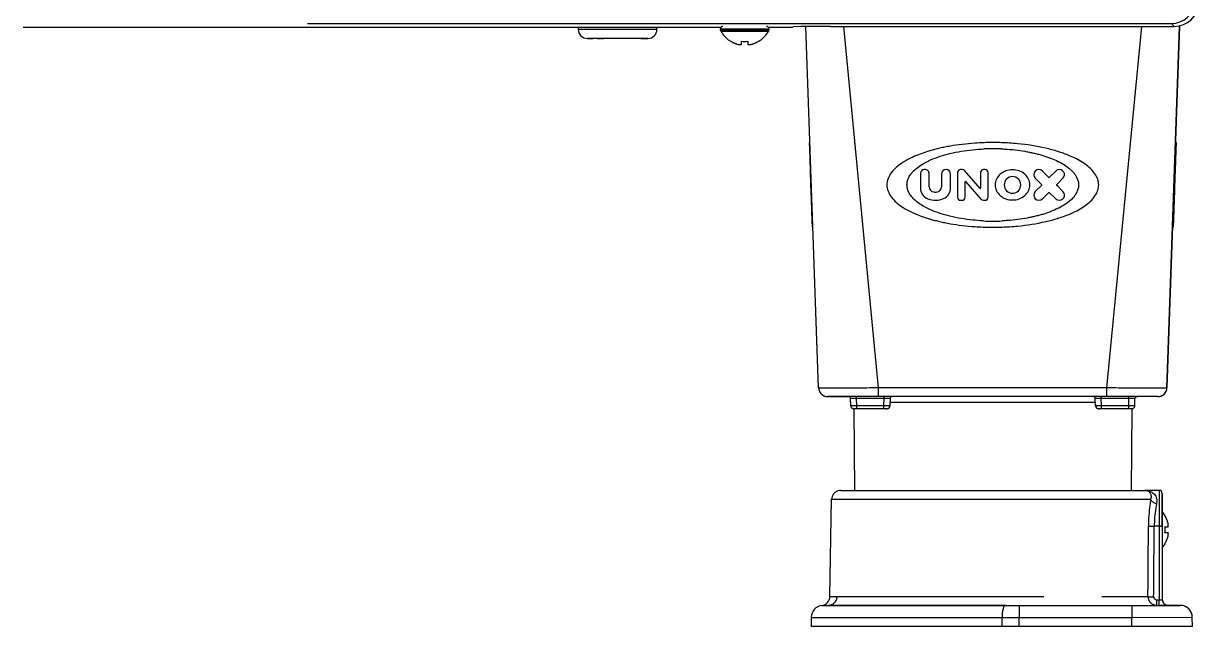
# Model space of a CAD drawing. Header units: millimetres. Extents: x -1584 to 3730, y -1918 to 2655.
# Drawn here: x 731.4 to 925.6, y -240.2 to -140.5 of the extents above; entities that cross this region are included whole.
import ezdxf

# ---------------------------------------------------------------- set-up
doc = ezdxf.new("R2010")
doc.units = ezdxf.units.MM
doc.header["$LTSCALE"] = 65.395
doc.layers.get('0').update_dxf_attribs({"linetype": 'CONTINUOUS'})
doc.layers.add('ASSI', color=7, linetype='CONTINUOUS')
doc.layers.add('GEOM', color=7, linetype='CONTINUOUS')

msp = doc.modelspace()

# ---------------------------------------------------------------- linework, layer by layer
at = {"linetype": 'Continuous'}
for p, q in [((823.06, -141.08), (823.06, -141.45)), ((823.06, -141.45), (823.06, -141.45)), ((824.06, -141.45), (823.06, -141.45)), ((829.56, -141.45), (824.06, -141.45)), ((835.06, -141.45), (829.56, -141.45)), ((836.06, -141.45), (835.06, -141.45)), ((836.06, -141.45), (836.06, -141.08)), ((836.06, -141.45), (836.06, -141.45)), ((824.56, -142.95), (825.45, -142.95)), ((825.45, -142.95), (824.56, -142.95)), ((825.65, -142.95), (825.45, -142.95)), ((825.74, -142.95), (825.65, -142.95)), ((826.22, -142.95), (825.74, -142.95)), ((826.66, -142.95), (826.22, -142.95)), ((826.76, -142.95), (826.66, -142.95)), ((827.21, -142.95), (826.76, -142.95)), ((827.28, -142.95), (827.21, -142.95)), ((827.87, -142.95), (827.28, -142.95)), ((828.45, -142.95), (827.87, -142.95)), ((828.99, -142.95), (828.45, -142.95)), ((829.1, -142.95), (828.99, -142.95)), ((829.56, -142.95), (829.1, -142.95)), ((829.59, -142.95), (829.56, -142.95)), ((829.68, -142.95), (829.59, -142.95)), ((830.38, -142.95), (829.68, -142.95)), ((831.1, -142.95), (830.38, -142.95)), ((831.31, -142.95), (831.1, -142.95)), ((831.49, -142.95), (831.31, -142.95)), ((832.35, -142.95), (831.49, -142.95)), ((832.36, -142.95), (832.35, -142.95)), ((834.56, -142.95), (832.36, -142.95)), ((833.4, -142.95), (834.56, -142.95)), ((848.26, -143.43), (848.26, -143.39)), ((850.06, -143.95), (850.06, -143.39)), ((851.06, -143.39), (851.06, -143.95)), ((852.86, -143.39), (852.86, -143.43)), ((920, -221.85), (920.04, -221.85)), ((920, -223.65), (920.55, -223.65)), ((920.55, -224.65), (920, -224.65)), ((920.04, -226.45), (920, -226.45))]:
    msp.add_line(p, q, dxfattribs=at)
for centre, radius, start, end in [((824.56, -141.45), 1.5, 180, 270), ((834.56, -141.45), 1.5, 270, 360), ((879.81, -138.97), 2, 263.8237, 264.7438), ((879.81, -138.98), 1.98, 264.7442, 265.3991), ((879.81, -138.99), 1.97, 265.3984, 266.7833), ((879.81, -139), 1.96, 266.7841, 267.6235), ((879.81, -139.01), 1.96, 267.6234, 268.8455), ((879.81, -139.01), 1.95, 268.8459, 269.8005), ((879.81, -139.01), 1.95, 269.8006, 270.9258), ((879.81, -139.01), 1.95, 270.9261, 271.9964), ((879.81, -139), 1.96, 271.9964, 273.0228), ((879.81, -138.99), 1.97, 273.0233, 274.286), ((879.81, -138.98), 1.98, 274.2856, 275.1372), ((879.81, -138.97), 2, 275.1376, 276.1757), ((881.31, -138.97), 2, 263.8377, 264.8624), ((881.31, -138.98), 1.98, 264.8627, 265.7144), ((881.31, -138.99), 1.97, 265.714, 266.9766), ((881.31, -139), 1.96, 266.9771, 268.0037), ((881.31, -139.01), 1.95, 268.0037, 269.0738), ((881.31, -139.01), 1.95, 269.0741, 270.1995), ((881.31, -139.01), 1.95, 270.1995, 271.1541), ((881.31, -139.01), 1.95, 271.1545, 272.3767), ((881.31, -139), 1.96, 272.3765, 273.2159), ((881.31, -138.99), 1.97, 273.2167, 274.6016), ((881.31, -138.98), 1.98, 274.6009, 275.2558), ((881.31, -138.97), 2, 275.2561, 276.1819), ((850.76, -139.33), 4.8, 210.3012, 223.1766), ((850.76, -139.33), 4.8, 223.1766, 227.1654), ((850.76, -139.33), 4.8, 227.1654, 238.3799), ((850.76, -139.33), 4.8, 238.3799, 238.6273), ((850.75, -139.34), 4.75, 238.4659, 241.0313), ((850.74, -139.35), 4.75, 241.0316, 241.9926), ((850.74, -139.35), 4.75, 241.9926, 243.3187), ((850.74, -139.35), 4.74, 243.3188, 244.4598), ((850.74, -139.36), 4.74, 244.4598, 245.4278), ((850.74, -139.36), 4.73, 245.4278, 246.6825), ((850.56, -139.63), 3.8, 262.4351, 277.5649), ((850.38, -139.36), 4.73, 293.3175, 294.5722), ((850.38, -139.36), 4.74, 294.5722, 295.5402), ((850.38, -139.35), 4.74, 295.5402, 296.6812), ((850.38, -139.35), 4.75, 296.6813, 298.0074), ((850.37, -139.35), 4.75, 298.0074, 298.9684), ((850.37, -139.34), 4.75, 298.9687, 301.5341), ((850.36, -139.33), 4.8, 301.3727, 301.6201), ((850.36, -139.33), 4.8, 301.6201, 312.8346), ((850.36, -139.33), 4.8, 312.8346, 316.8234), ((850.36, -139.33), 4.8, 316.8234, 329.6988), ((850.73, -139.36), 4.73, 246.6826, 247.4526), ((850.73, -139.37), 4.72, 247.4524, 248.9975), ((850.73, -139.38), 4.72, 248.9977, 249.4819), ((850.73, -139.39), 4.7, 249.4813, 251.5344), ((850.72, -139.41), 4.68, 251.535, 252.6227), ((850.71, -139.42), 4.67, 252.6228, 253.6051), ((850.71, -139.45), 4.64, 253.6036, 255.6824), ((849.81, -141.96), 2.01, 262.7259, 264.7415), ((849.81, -141.98), 1.98, 264.7442, 265.3991), ((849.81, -141.99), 1.97, 265.3984, 266.7833), ((849.81, -142), 1.96, 266.7841, 267.6235), ((849.81, -142.01), 1.96, 267.6234, 268.8455), ((849.81, -142.01), 1.95, 268.8459, 269.8005), ((849.81, -142.01), 1.95, 269.8006, 270.9258), ((849.81, -142.01), 1.95, 270.9261, 271.9964), ((849.81, -142), 1.96, 271.9964, 273.0228), ((849.81, -141.99), 1.97, 273.0233, 274.286), ((849.81, -141.98), 1.98, 274.2856, 275.1372), ((849.8, -141.96), 2.01, 275.1401, 277.2744), ((851.31, -141.96), 2.01, 262.7256, 264.8598), ((851.31, -141.98), 1.98, 264.8627, 265.7144), ((851.31, -141.99), 1.97, 265.714, 266.9766), ((851.31, -142), 1.96, 266.9771, 268.0037), ((851.31, -142.01), 1.95, 268.0037, 269.0738), ((851.31, -142.01), 1.95, 269.0741, 270.1995), ((851.31, -142.01), 1.95, 270.1995, 271.1541), ((851.31, -142.01), 1.95, 271.1545, 272.3767), ((851.31, -142), 1.96, 272.3765, 273.2159), ((851.31, -141.99), 1.97, 273.2167, 274.6016), ((851.31, -141.98), 1.98, 274.6009, 275.2558), ((851.3, -141.96), 2.01, 275.2585, 277.2741), ((850.41, -139.45), 4.64, 284.3176, 286.3964), ((850.4, -139.42), 4.67, 286.3949, 287.3772), ((850.4, -139.41), 4.68, 287.3773, 288.465), ((850.39, -139.39), 4.7, 288.4656, 290.5187), ((850.39, -139.38), 4.72, 290.5181, 291.0023), ((850.39, -139.37), 4.72, 291.0025, 292.5476), ((850.38, -139.36), 4.73, 292.5474, 293.3174), ((915.94, -224.35), 4.8, 31.6201, 40.5754), ((915.95, -224.34), 4.75, 28.9687, 31.5341), ((915.94, -224.35), 4.8, 31.3727, 31.6201), ((915.96, -224.33), 4.75, 28.0074, 28.9684), ((915.96, -224.33), 4.75, 26.6813, 28.0074), ((915.96, -224.33), 4.74, 25.5402, 26.6812), ((915.96, -224.33), 4.74, 24.5722, 25.5402), ((915.97, -224.33), 4.73, 23.3175, 24.5722), ((915.97, -224.33), 4.73, 22.5474, 23.3174), ((915.98, -224.32), 4.72, 21.0025, 22.5476), ((915.99, -224.32), 4.72, 20.5181, 21.0023), ((916, -224.32), 4.7, 18.4656, 20.5187), ((916.02, -224.31), 4.68, 17.3773, 18.465), ((916.03, -224.31), 4.67, 16.3949, 17.3772), ((916.06, -224.3), 4.64, 14.3176, 16.3964), ((918.56, -223.4), 2.01, 5.2585, 7.2741), ((918.59, -223.4), 1.98, 4.6009, 5.2558), ((918.6, -223.4), 1.97, 3.2167, 4.6016), ((918.61, -223.4), 1.96, 2.3765, 3.2159), ((916.24, -224.15), 3.8, 352.4351, 7.5649), ((916.06, -224), 4.64, 343.6036, 345.6824), ((918.57, -223.4), 2.01, 352.7256, 354.8598), ((918.57, -224.9), 2.01, 5.1401, 7.2744), ((918.56, -224.9), 2.01, 352.7259, 354.7415), ((918.59, -223.4), 1.98, 354.8627, 355.7144), ((918.59, -224.9), 1.98, 4.2856, 5.1372), ((918.6, -224.9), 1.97, 355.3984, 356.7833), ((918.59, -224.9), 1.98, 354.7442, 355.3991), ((918.62, -223.4), 1.95, 1.1545, 2.3767), ((918.62, -223.4), 1.95, 0.1995, 1.1541), ((918.62, -223.4), 1.95, 359.0741, 0.1995), ((918.62, -223.4), 1.95, 358.0037, 359.0738), ((918.61, -223.4), 1.96, 356.9771, 358.0037), ((918.6, -223.4), 1.97, 355.714, 356.9766), ((918.6, -224.9), 1.97, 3.0233, 4.286), ((918.61, -224.9), 1.96, 1.9964, 3.0228), ((918.62, -224.9), 1.95, 0.9261, 1.9964), ((918.62, -224.9), 1.95, 359.8006, 0.9258), ((918.62, -224.9), 1.95, 358.8459, 359.8005), ((918.62, -224.9), 1.96, 357.6234, 358.8455), ((918.61, -224.9), 1.96, 356.7841, 357.6235), ((915.94, -223.95), 4.8, 319.4246, 328.3799), ((915.95, -223.96), 4.75, 328.4659, 331.0313), ((915.94, -223.95), 4.8, 328.3799, 328.6273), ((915.96, -223.97), 4.75, 331.0316, 331.9926), ((915.96, -223.97), 4.75, 331.9926, 333.3187), ((915.96, -223.97), 4.74, 333.3188, 334.4598), ((915.96, -223.97), 4.74, 334.4598, 335.4278), ((915.97, -223.97), 4.73, 335.4278, 336.6825), ((915.97, -223.97), 4.73, 336.6826, 337.4526), ((915.98, -223.98), 4.72, 337.4524, 338.9975), ((915.99, -223.98), 4.72, 338.9977, 339.4819), ((916, -223.98), 4.7, 339.4813, 341.5344), ((916.02, -223.99), 4.68, 341.535, 342.6227), ((916.03, -223.99), 4.67, 342.6228, 343.6051)]:
    msp.add_arc(centre, radius, start, end, dxfattribs=at)
at = {"layer": 'ASSI', "linetype": 'Continuous'}
for p, q in [((846.56, -141.35), (846.56, -141.55)), ((846.56, -141.55), (846.56, -141.35)), ((846.56, -141.35), (854.56, -141.35)), ((846.56, -141.55), (854.56, -141.55)), ((854.56, -141.35), (854.56, -141.55)), ((854.56, -141.55), (854.56, -141.35)), ((846.61, -141.75), (854.5, -141.75)), ((914.54, -204.15), (914.42, -217.65))]:
    msp.add_line(p, q, dxfattribs=at)
for centre, radius, start, end in [((846.96, -141.35), 0.4, 90, 180), ((846.96, -141.55), 0.4, 180, 193.4759), ((846.96, -141.55), 0.4, 180, 193.4584), ((846.96, -141.55), 0.4, 193.4759, 196.8253), ((846.96, -141.55), 0.4, 193.4584, 196.8427), ((846.96, -141.55), 0.4, 196.8253, 210.3012), ((846.96, -141.55), 0.4, 196.8427, 210.3012), ((854.16, -141.35), 0.4, 0, 90), ((854.16, -141.55), 0.4, 329.6988, 343.1747), ((854.16, -141.55), 0.4, 329.6988, 343.1573), ((854.16, -141.55), 0.4, 343.1747, 346.5241), ((854.16, -141.55), 0.4, 343.1573, 346.5416), ((854.16, -141.55), 0.4, 346.5241, 360), ((854.16, -141.55), 0.4, 346.5416, 360), ((850.76, -139.33), 4.8, 210.3012, 223.1927), ((850.76, -139.33), 4.8, 223.1927, 227.1511), ((850.76, -139.33), 4.8, 227.1511, 238.4029), ((850.76, -139.33), 4.8, 238.4029, 238.6273), ((850.36, -139.33), 4.8, 301.3727, 301.5971), ((850.36, -139.33), 4.8, 301.5971, 312.8489), ((850.36, -139.33), 4.8, 312.8489, 316.8073), ((850.36, -139.33), 4.8, 316.8073, 329.6988), ((915.94, -224.35), 4.8, 31.5971, 40.7914), ((915.94, -224.35), 4.8, 31.3727, 31.5971), ((915.94, -223.95), 4.8, 319.2086, 328.4029), ((915.94, -223.95), 4.8, 328.4029, 328.6273)]:
    msp.add_arc(centre, radius, start, end, dxfattribs=at)
at = {"layer": 'GEOM', "linetype": 'Continuous'}
for p, q in [((731.34, -141.08), (778.33, -141.08)), ((778.33, -140.47), (921.08, -140.47)), ((778.33, -141.08), (846.56, -141.08)), ((846.56, -141.08), (846.67, -141.08)), ((859.83, -140.99), (858.64, -141.04)), ((862.78, -200.7), (860.69, -140.97)), ((864.75, -140.95), (921.08, -140.95)), ((872.7, -200.7), (866.93, -140.95)), ((910.41, -200.7), (916.18, -140.95)), ((920.34, -200.7), (922.42, -140.98)), ((922.42, -140.98), (920.34, -200.7)), ((921.08, -140.47), (921.56, -140.95)), ((921.08, -140.95), (921.56, -140.95)), ((922.42, -140.98), (922.43, -140.78)), ((922.43, -140.78), (922.42, -140.98)), ((826.22, -142.95), (826.66, -142.95)), ((826.76, -142.95), (826.66, -142.95)), ((826.76, -142.95), (827.21, -142.95)), ((832.36, -142.95), (832.35, -142.95)), ((833.4, -142.95), (832.36, -142.95)), ((861.3, -161.25), (861.26, -160.15)), ((861.36, -160.15), (861.26, -160.15)), ((921.86, -160.15), (921.76, -160.15)), ((921.86, -160.15), (921.81, -161.49)), ((861.42, -164.69), (861.3, -161.25)), ((921.81, -161.49), (921.7, -164.72)), ((861.43, -164.86), (861.42, -164.69)), ((861.43, -165.05), (861.43, -164.86)), ((861.43, -164.86), (861.43, -164.86)), ((886.52, -164.61), (886.23, -164.61)), ((889.45, -167.72), (886.91, -164.79)), ((890.07, -164.61), (890.04, -164.61)), ((890.29, -164.61), (890.07, -164.61)), ((900.83, -165.92), (899.77, -164.86)), ((901.96, -164.86), (900.89, -165.92)), ((921.7, -164.72), (921.68, -165.09)), ((861.46, -165.78), (861.43, -165.05)), ((861.46, -165.82), (861.46, -165.78)), ((861.47, -166.06), (861.46, -165.82)), ((861.47, -166.25), (861.47, -166.06)), ((861.51, -167.12), (861.47, -166.25)), ((879.59, -165.35), (879.59, -167.66)), ((881.07, -167.48), (881.07, -165.35)), ((883.1, -165.35), (883.1, -167.48)), ((884.58, -167.66), (884.58, -165.35)), ((885.72, -165.12), (885.72, -169.18)), ((886.99, -169.18), (886.99, -166.61)), ((887.06, -166.58), (889.61, -169.51)), ((889.53, -165.12), (889.53, -167.69)), ((890.8, -169.18), (890.8, -165.12)), ((898.57, -166.06), (899.64, -167.12)), ((902.09, -167.12), (902.3, -166.91)), ((902.3, -166.91), (903.15, -166.06)), ((921.63, -166.7), (921.61, -167.15)), ((921.67, -165.46), (921.63, -166.7)), ((921.68, -165.12), (921.67, -165.46)), ((921.68, -165.09), (921.68, -165.12)), ((921.68, -165.12), (921.68, -165.12)), ((861.51, -167.15), (861.51, -167.12)), ((861.51, -167.18), (861.51, -167.15)), ((861.61, -167.15), (861.51, -167.15)), ((861.54, -168.06), (861.51, -167.18)), ((861.54, -168.25), (861.54, -168.06)), ((861.55, -168.49), (861.54, -168.25)), ((861.55, -168.52), (861.55, -168.49)), ((861.58, -169.26), (861.55, -168.52)), ((899.64, -167.18), (898.57, -168.24)), ((899.77, -169.44), (900.83, -168.38)), ((900.89, -168.38), (901.96, -169.44)), ((902.29, -167.38), (902.09, -167.18)), ((903.15, -168.24), (902.29, -167.38)), ((921.51, -167.15), (921.61, -167.15)), ((921.57, -168.45), (921.54, -169.18)), ((921.58, -168.04), (921.57, -168.32)), ((921.57, -168.32), (921.57, -168.45)), ((921.59, -167.69), (921.58, -168.04)), ((921.6, -167.6), (921.59, -167.66)), ((921.59, -167.66), (921.59, -167.69)), ((921.61, -167.15), (921.6, -167.6)), ((861.59, -169.44), (861.58, -169.26)), ((861.59, -169.62), (861.59, -169.44)), ((861.59, -169.44), (861.59, -169.44)), ((861.59, -169.65), (861.59, -169.62)), ((861.71, -173.09), (861.59, -169.65)), ((861.59, -169.65), (861.59, -169.65)), ((886.23, -169.69), (886.48, -169.69)), ((890, -169.69), (890.02, -169.69)), ((890.02, -169.69), (890.29, -169.69)), ((921.53, -169.58), (921.41, -172.8)), ((921.54, -169.22), (921.53, -169.41)), ((921.53, -169.41), (921.53, -169.41)), ((921.53, -169.41), (921.53, -169.58)), ((921.54, -169.18), (921.54, -169.18)), ((921.54, -169.18), (921.54, -169.22)), ((921.41, -172.8), (921.37, -174.15)), ((861.75, -174.15), (861.71, -173.09)), ((861.75, -174.15), (861.85, -174.15)), ((921.27, -174.15), (921.37, -174.15)), ((872.7, -202.15), (872.7, -200.7)), ((910.41, -200.7), (872.7, -200.7)), ((910.41, -202.15), (910.41, -200.7)), ((864.28, -202.15), (867.57, -202.15)), ((867.57, -202.15), (864.28, -202.15)), ((867.81, -202.15), (867.57, -202.15)), ((869.06, -202.15), (867.81, -202.15)), ((868.09, -203.66), (868.06, -202.4)), ((868.09, -203.66), (868.06, -202.4)), ((869.82, -202.15), (869.06, -202.15)), ((869.06, -202.4), (869.06, -202.15)), ((869.08, -203.66), (869.06, -202.4)), ((869.06, -202.4), (873.63, -202.4)), ((873.58, -203.66), (869.08, -203.66)), ((869.08, -204.15), (869.08, -203.66)), ((869.95, -202.15), (869.82, -202.15)), ((872.7, -202.15), (869.95, -202.15)), ((910.41, -202.15), (872.7, -202.15)), ((873.58, -203.66), (873.63, -202.4)), ((873.58, -204.15), (873.58, -203.66)), ((873.63, -202.4), (873.63, -202.15)), ((874.58, -203.67), (874.63, -202.39)), ((889.73, -203.14), (874.6, -203.14)), ((874.63, -202.39), (874.63, -202.39)), ((893.38, -203.14), (889.73, -203.14)), ((908.51, -203.14), (893.38, -203.14)), ((908.54, -203.67), (908.48, -202.39)), ((908.48, -202.39), (908.48, -202.39)), ((908.54, -203.67), (908.54, -203.67)), ((909.48, -202.4), (909.48, -202.15)), ((909.54, -203.66), (909.48, -202.4)), ((909.48, -202.4), (914.05, -202.4)), ((914.03, -203.66), (909.54, -203.66)), ((909.54, -204.15), (909.54, -203.66)), ((913.17, -202.15), (910.41, -202.15)), ((913.3, -202.15), (913.17, -202.15)), ((914.05, -202.15), (913.3, -202.15)), ((914.03, -203.66), (914.05, -202.4)), ((914.03, -204.15), (914.03, -203.66)), ((915.3, -202.15), (914.05, -202.15)), ((914.05, -202.4), (914.05, -202.15)), ((915.03, -203.66), (915.05, -202.4)), ((915.03, -203.66), (915.05, -202.4)), ((915.55, -202.15), (915.3, -202.15)), ((918.84, -202.15), (915.55, -202.15)), ((868.58, -204.15), (868.69, -217.65)), ((869.08, -204.15), (868.58, -204.15)), ((868.58, -204.15), (868.69, -217.65)), ((873.58, -204.15), (869.08, -204.15)), ((873.58, -204.15), (869.08, -204.15)), ((874.08, -204.15), (873.58, -204.15)), ((873.93, -204.15), (874.08, -204.15)), ((909.54, -204.15), (909.04, -204.15)), ((909.04, -204.15), (909.18, -204.15)), ((914.03, -204.15), (909.54, -204.15)), ((914.03, -204.15), (909.54, -204.15)), ((914.53, -204.15), (914.03, -204.15)), ((914.54, -204.15), (914.42, -217.65)), ((864.65, -235.2), (864.93, -219.12)), ((864.93, -219.12), (877.15, -219.12)), ((866.43, -217.65), (867.23, -217.65)), ((867.23, -217.65), (867.47, -217.65)), ((867.47, -217.65), (867.54, -217.65)), ((867.54, -217.65), (891.56, -217.65)), ((877.15, -219.12), (877.18, -219.12)), ((877.18, -219.12), (883.33, -219.12)), ((883.33, -219.12), (883.36, -219.12)), ((883.36, -219.12), (899.76, -219.12)), ((891.56, -217.65), (915.58, -217.65)), ((899.76, -219.12), (899.78, -219.12)), ((899.78, -219.12), (905.94, -219.12)), ((905.94, -219.12), (905.96, -219.12)), ((905.96, -219.12), (917.65, -219.12)), ((915.58, -217.65), (915.64, -217.65)), ((915.64, -217.65), (915.89, -217.65)), ((915.89, -217.65), (916.69, -217.65)), ((919.06, -217.65), (916.69, -217.65)), ((919.06, -217.65), (919.06, -223.58)), ((919.56, -218.15), (919.56, -218.28)), ((919.56, -218.18), (919.56, -218.15)), ((919.56, -218.28), (919.56, -218.18)), ((919.56, -218.28), (919.56, -219.32)), ((919.56, -219.32), (919.56, -218.28)), ((919.56, -219.32), (919.56, -219.4)), ((919.56, -219.43), (919.56, -219.32)), ((919.56, -219.4), (919.56, -219.43)), ((919.56, -219.43), (919.56, -223.63)), ((919.56, -223.63), (919.56, -219.43)), ((919.06, -223.58), (918.24, -223.58)), ((919.06, -223.58), (919.06, -235.74)), ((919.56, -223.63), (919.56, -235.65)), ((919.56, -223.63), (919.56, -235.65)), ((864.4, -236.65), (893.65, -236.65)), ((893.65, -236.65), (864.4, -236.65)), ((865.83, -235.18), (873.56, -235.18)), ((873.56, -235.18), (873.62, -235.18)), ((873.62, -235.18), (877.77, -235.18)), ((877.77, -235.18), (891.41, -235.18)), ((891.41, -235.18), (891.56, -235.18)), ((891.56, -235.18), (900.01, -235.18)), ((893.65, -236.65), (895.9, -236.65)), ((895.9, -236.65), (914.53, -236.65)), ((895.9, -236.65), (895.9, -238.65)), ((909.56, -235.18), (917.2, -235.18)), ((914.53, -236.65), (922.53, -236.65)), ((914.53, -236.65), (914.53, -238.65)), ((918.66, -236.65), (918.66, -235.74)), ((918.66, -235.74), (919.06, -235.74)), ((919.06, -236.65), (919.06, -235.74)), ((919.06, -236.65), (920.56, -236.65)), ((920.56, -236.65), (919.06, -236.65)), ((920.66, -236.65), (920.56, -236.65)), ((922.53, -236.65), (920.66, -236.65)), ((861.56, -238.65), (861.56, -240.15)), ((861.56, -238.65), (893.09, -238.65)), ((893.09, -240.15), (893.09, -238.65)), ((893.09, -238.65), (895.9, -238.65)), ((895.9, -238.65), (914.53, -238.65)), ((895.9, -240.15), (895.9, -238.65)), ((914.53, -238.65), (924.53, -238.62)), ((914.56, -240.15), (914.53, -238.65)), ((924.56, -240.15), (924.53, -238.62)), ((893.09, -240.15), (861.56, -240.15)), ((895.9, -240.15), (893.09, -240.15)), ((914.56, -240.15), (895.9, -240.15)), ((924.56, -240.15), (914.56, -240.15))]:
    msp.add_line(p, q, dxfattribs=at)
for points in [[(891.96, -167.15), (891.96, -167.15), (891.96, -167.15), (891.96, -167.15)], [(874.63, -202.39), (874.64, -202.33), (874.69, -202.24), (874.78, -202.17), (874.88, -202.15)], [(908.23, -202.15), (908.34, -202.17), (908.42, -202.24), (908.47, -202.33), (908.48, -202.39)]]:
    msp.add_lwpolyline(points, dxfattribs=at)
for centre, radius, start, end in [((921.06, -136.46), 4.01, 270.2504, 352.0367), ((891.56, -203.93), 43.78, 88.1051, 91.9045), ((891.56, -194.75), 33.58, 87.5041, 92.4884), ((880.33, -165.35), 0.74, 49.8262, 180.0001), ((880.33, -165.35), 0.74, 0, 49.8262), ((883.84, -165.35), 0.74, 0, 180), ((886.23, -165.12), 0.508, 90, 180), ((886.52, -165.12), 0.508, 41, 90), ((890.04, -165.12), 0.508, 90, 180), ((890.29, -165.12), 0.508, 0, 90), ((899.17, -165.46), 0.846, 45, 225), ((902.56, -165.46), 0.846, 106.5563, 135.0003), ((902.56, -165.46), 0.846, 315, 106.5563), ((887.03, -166.61), 0.0423, 41, 180), ((894.82, -167.15), 1.37, 0, 180), ((900.86, -165.89), 0.0423, 225, 315), ((881.49, -167.66), 1.9, 180, 246.4218), ((881.91, -167.48), 0.846, 180, 262.3377), ((882.08, -166.22), 2.11, 262.3377, 277.6624), ((882.25, -167.48), 0.846, 277.6627, 360), ((882.68, -167.66), 1.9, 293.5782, 360), ((889.49, -167.69), 0.0423, 220.9989, 360), ((894.82, -167.15), 1.37, 180, 360), ((899.17, -168.84), 0.846, 135, 315), ((899.61, -167.15), 0.0423, 315, 44.9987), ((900.86, -168.41), 0.0423, 45, 135), ((902.12, -167.15), 0.0423, 135, 224.9987), ((902.56, -168.84), 0.846, 250.3584, 45), ((882.08, -166.3), 3.38, 246.4218, 248.4023), ((882.08, -166.3), 3.38, 248.4023, 293.5782), ((886.23, -169.18), 0.508, 180.0003, 270), ((886.48, -169.18), 0.508, 270, 360), ((890, -169.18), 0.508, 221, 270), ((890.29, -169.18), 0.508, 270, 0.0001), ((902.56, -168.84), 0.846, 225.0006, 250.3584), ((891.56, -139.57), 33.57, 267.3327, 272.6739), ((891.56, -130.39), 43.76, 267.9356, 272.0555), ((864.28, -200.65), 1.5, 182, 270), ((864.28, -200.65), 1.5, 182, 199.5998), ((864.28, -200.65), 1.5, 199.5998, 206.1425), ((864.28, -200.65), 1.5, 206.1425, 217.1997), ((864.28, -200.65), 1.5, 217.1997, 225.5929), ((864.28, -200.65), 1.5, 225.5929, 234.7996), ((864.28, -200.65), 1.5, 234.7996, 245.0651), ((918.84, -200.65), 1.5, 270.0006, 358), ((918.84, -200.65), 1.5, 294.9344, 305.1999), ((918.84, -200.65), 1.5, 305.1999, 314.4067), ((918.84, -200.65), 1.5, 314.4067, 322.7999), ((918.84, -200.65), 1.5, 322.7999, 333.8572), ((918.84, -200.65), 1.5, 333.8572, 340.4), ((918.84, -200.65), 1.5, 340.4, 358), ((864.28, -200.65), 1.5, 245.0651, 252.3995), ((864.28, -200.65), 1.5, 252.3995, 269.9994), ((867.57, -203.15), 1, 72.1, 90), ((867.57, -203.15), 1, 72.1, 90), ((867.81, -202.4), 0.25, 60.3312, 90), ((867.81, -202.4), 0.25, 1.0003, 90.0181), ((867.57, -203.15), 1, 62.1385, 72.1), ((867.57, -203.15), 1, 62.1385, 72.1), ((867.81, -202.4), 0.25, 44.3787, 60.3312), ((867.81, -202.4), 0.25, 30.6648, 44.3787), ((867.81, -202.4), 0.25, 1, 30.6654), ((867.81, -202.4), 0.25, 1.0002, 30.6717), ((867.81, -202.4), 0.25, 1, 30.6648), ((868.58, -203.65), 0.5, 181, 203.2503), ((868.58, -203.65), 0.5, 181, 203.2495), ((868.58, -203.65), 0.5, 181, 203.2504), ((868.58, -203.65), 0.5, 181, 203.2492), ((868.58, -203.65), 0.5, 203.2503, 212.3269), ((868.58, -203.65), 0.5, 203.2495, 212.3258), ((868.58, -203.65), 0.5, 203.2504, 212.3256), ((868.58, -203.65), 0.5, 203.2492, 212.3242), ((874.08, -203.65), 0.5, 270, 357.587), ((909.04, -203.65), 0.5, 182.4136, 270), ((914.53, -203.65), 0.5, 327.6744, 336.7496), ((914.53, -203.65), 0.5, 327.6758, 336.7508), ((914.53, -203.65), 0.5, 327.6731, 336.7497), ((914.53, -203.65), 0.5, 327.6742, 336.7505), ((914.53, -203.65), 0.5, 336.7496, 359), ((914.53, -203.65), 0.5, 336.7508, 359), ((914.53, -203.65), 0.5, 336.7497, 359), ((914.53, -203.65), 0.5, 336.7505, 359), ((915.3, -202.4), 0.25, 90, 179), ((915.3, -202.4), 0.25, 149.3346, 179), ((915.3, -202.4), 0.25, 149.3258, 178.9997), ((915.3, -202.4), 0.25, 149.3283, 178.9998), ((915.55, -203.15), 1, 107.9, 117.8615), ((915.55, -203.15), 1, 107.9, 117.8615), ((915.3, -202.4), 0.25, 135.6122, 149.3283), ((915.3, -202.4), 0.25, 119.6574, 135.6122), ((915.3, -202.4), 0.25, 89.9879, 119.6574), ((915.55, -203.15), 1, 90, 107.9), ((915.55, -203.15), 1, 90, 107.9), ((918.84, -200.65), 1.5, 270, 287.6), ((918.84, -200.65), 1.5, 287.6, 294.9344), ((868.58, -203.65), 0.5, 212.3269, 225.5004), ((868.58, -203.65), 0.5, 212.3258, 225.4989), ((868.58, -203.65), 0.5, 212.3256, 225.5005), ((868.58, -203.65), 0.5, 212.3242, 225.4985), ((868.58, -203.65), 0.5, 225.5004, 237.919), ((868.58, -203.65), 0.5, 225.4989, 237.9174), ((868.58, -203.65), 0.5, 225.5005, 237.918), ((868.58, -203.65), 0.5, 225.4985, 237.9157), ((868.58, -203.65), 0.5, 237.919, 247.7503), ((868.58, -203.65), 0.5, 237.9174, 247.7484), ((868.58, -203.65), 0.5, 237.918, 247.7504), ((868.58, -203.65), 0.5, 237.9157, 247.7478), ((868.58, -203.65), 0.5, 247.7503, 270), ((868.58, -203.65), 0.5, 247.7484, 269.998), ((868.58, -203.65), 0.5, 247.7504, 270), ((868.58, -203.65), 0.5, 247.7478, 269.9972), ((914.53, -203.65), 0.5, 270, 292.2496), ((914.53, -203.65), 0.5, 270.0028, 292.2522), ((914.53, -203.65), 0.5, 270, 292.2497), ((914.53, -203.65), 0.5, 270.002, 292.2516), ((914.53, -203.65), 0.5, 292.2496, 302.082), ((914.53, -203.65), 0.5, 292.2522, 302.0843), ((914.53, -203.65), 0.5, 292.2497, 302.081), ((914.53, -203.65), 0.5, 292.2516, 302.0826), ((914.53, -203.65), 0.5, 302.082, 314.4995), ((914.53, -203.65), 0.5, 302.0843, 314.5015), ((914.53, -203.65), 0.5, 302.081, 314.4996), ((914.53, -203.65), 0.5, 302.0826, 314.5011), ((914.53, -203.65), 0.5, 314.4995, 327.6744), ((914.53, -203.65), 0.5, 314.5015, 327.6758), ((914.53, -203.65), 0.5, 314.4996, 327.6731), ((914.53, -203.65), 0.5, 314.5011, 327.6742), ((866.43, -219.15), 1.5, 162.5334, 179), ((866.43, -219.15), 1.5, 162.5037, 179), ((866.43, -219.15), 1.5, 157.232, 162.5334), ((866.43, -219.15), 1.5, 157.2568, 162.5037), ((866.43, -219.15), 1.5, 145.9634, 157.232), ((866.43, -219.15), 1.5, 145.9223, 157.2568), ((866.43, -219.15), 1.5, 139.8208, 145.9634), ((866.43, -219.15), 1.5, 139.8591, 145.9223), ((866.43, -219.15), 1.5, 129.1791, 139.8208), ((866.43, -219.15), 1.5, 129.1409, 139.8591), ((866.43, -219.15), 1.5, 123.0366, 129.1791), ((866.43, -219.15), 1.5, 123.0777, 129.1409), ((866.43, -219.15), 1.5, 111.768, 123.0366), ((866.43, -219.15), 1.5, 111.7432, 123.0777), ((866.43, -219.15), 1.5, 106.4666, 111.768), ((866.43, -219.15), 1.5, 106.4963, 111.7432), ((866.43, -219.15), 1.5, 90, 106.4666), ((866.43, -219.15), 1.5, 90, 106.4963), ((919.06, -218.15), 0.5, 0, 90), ((-2794.51, -202.98), 3711.85, 359.50304, 359.68306), ((-2675.03, -200.7), 3593.34, 359.44917, 359.63514), ((863.56, -238.65), 2, 96.783, 180), ((863.15, -235.17), 1.5, 276.7829, 359), ((920.56, -235.65), 1, 180, 270), ((920.56, -235.65), 1, 197.9999, 204.7844), ((920.56, -235.65), 1, 204.7844, 215.9998), ((920.56, -235.65), 1, 215.9998, 224.6693), ((920.56, -235.65), 1, 224.6693, 233.9998), ((920.56, -235.65), 1, 233.9998, 244.5734), ((920.56, -235.65), 1, 244.5734, 251.9997), ((920.56, -235.65), 1, 251.9997, 269.9996), ((922.53, -238.65), 2, 72.1998, 89.9998), ((922.53, -238.65), 2, 1, 90), ((922.53, -238.65), 2, 64.7722, 72.1998), ((922.53, -238.65), 2, 54.3998, 64.7722), ((922.53, -238.65), 2, 45.0745, 54.3998), ((922.53, -238.65), 2, 36.5999, 45.0745), ((922.53, -238.65), 2, 25.3993, 36.5999), ((922.53, -238.65), 2, 18.7999, 25.3993), ((922.53, -238.65), 2, 1, 18.7999)]:
    msp.add_arc(centre, radius, start, end, dxfattribs=at)
for centre, major_axis, ratio, start_param, end_param in [((921.56, -136.95), (-2.83, 2.83), 0.999924, -3.926953, -2.398055), ((853.72, -141.04), (5, 0), 0.008727, -1.421699, -1.39937), ((853.72, -141.04), (5, 0), 0.008727, -1.39937, -0.174533), ((864.75, -140.99), (5, 0), 0.008727, 1.570796, 2.96706)]:
    msp.add_ellipse(centre, major_axis=major_axis, ratio=ratio, start_param=start_param, end_param=end_param, dxfattribs=at)
for points, knots in [([(890.11, -160.17), (889.61, -160.19), (888.4, -160.25), (886.55, -160.43), (884.89, -160.67), (883.67, -160.9), (882.81, -161.08), (881.99, -161.29), (881.31, -161.47), (880.91, -161.6), (880.77, -161.64)], [0, 0, 0, 0, 0.157659, 0.382572, 0.58963, 0.685921, 0.777243, 0.866283, 0.955457, 1, 1, 1, 1]), ([(902.35, -161.64), (901.68, -161.43), (899.48, -160.84), (896.35, -160.36), (893.9, -160.2), (893.01, -160.17)], [0, 0, 0, 0, 0.222615, 0.719095, 1, 1, 1, 1]), ([(878.34, -162.56), (878.25, -162.6), (877.71, -162.86), (876.41, -163.57), (874.73, -164.88), (874.06, -166.45), (874.06, -167.15)], [0, 0, 0, 0, 0.04125, 0.275012, 0.678544, 1, 1, 1, 1]), ([(880.77, -161.64), (880.37, -161.76), (879.55, -162.04), (878.74, -162.38), (878.34, -162.56)], [0, 0, 0, 0, 0.48085, 1, 1, 1, 1]), ([(880.79, -163.26), (880.95, -163.18), (882.13, -162.63), (884.6, -161.85), (887.58, -161.36), (889.47, -161.23), (890.1, -161.2)], [0, 0, 0, 0, 0.057408, 0.407118, 0.80488, 1, 1, 1, 1]), ([(893.02, -161.2), (893.33, -161.21), (894.21, -161.26), (895.62, -161.4), (896.96, -161.61), (897.95, -161.81), (898.64, -161.96), (899.31, -162.14), (900.19, -162.39), (901.21, -162.75), (901.98, -163.09), (902.33, -163.26)], [0, 0, 0, 0, 0.096488, 0.276509, 0.442355, 0.519536, 0.592779, 0.664239, 0.735865, 0.878106, 1, 1, 1, 1]), ([(904.78, -162.56), (904.6, -162.48), (903.8, -162.13), (902.99, -161.84), (902.35, -161.64)], [0, 0, 0, 0, 0.227638, 1, 1, 1, 1]), ([(909.06, -167.15), (909.06, -166.89), (908.98, -166.33), (908.43, -165.11), (907.01, -163.73), (905.57, -162.93), (904.78, -162.56)], [0, 0, 0, 0, 0.1198, 0.254861, 0.60223, 1, 1, 1, 1]), ([(877.38, -167.15), (877.38, -166.93), (877.44, -166.45), (877.76, -165.71), (878.1, -165.25), (878.31, -165.01)], [0, 0, 0, 0, 0.282762, 0.599317, 1, 1, 1, 1]), ([(878.31, -165.01), (878.53, -164.78), (879.29, -164.09), (880.16, -163.56), (880.79, -163.26)], [0, 0, 0, 0, 0.313765, 1, 1, 1, 1]), ([(897.67, -167.15), (897.67, -166.82), (897.51, -166.15), (896.87, -165.32), (895.92, -164.78), (894.82, -164.59), (893.82, -164.76), (893.26, -165.05), (893.05, -165.19)], [0, 0, 0, 0, 0.162094, 0.330751, 0.508275, 0.691811, 0.875347, 1, 1, 1, 1]), ([(902.33, -163.26), (902.38, -163.28), (902.8, -163.49), (903.68, -164), (904.44, -164.6), (904.81, -165.01)], [0, 0, 0, 0, 0.051563, 0.465079, 1, 1, 1, 1]), ([(904.81, -165.01), (904.93, -165.15), (905.43, -165.77), (905.74, -166.56), (905.74, -167.15)], [0, 0, 0, 0, 0.241033, 1, 1, 1, 1]), ([(893.05, -165.19), (892.96, -165.25), (892.61, -165.52), (892.12, -166.15), (891.96, -166.82), (891.96, -167.15)], [0, 0, 0, 0, 0.13782, 0.577461, 1, 1, 1, 1]), ([(874.06, -167.15), (874.06, -167.85), (874.73, -169.42), (876.41, -170.73), (877.69, -171.43), (878.2, -171.67), (878.26, -171.7)], [0, 0, 0, 0, 0.325823, 0.734844, 0.971786, 1, 1, 1, 1]), ([(878.28, -169.24), (878.08, -169.02), (877.75, -168.57), (877.44, -167.85), (877.38, -167.37), (877.38, -167.15)], [0, 0, 0, 0, 0.386646, 0.710619, 1, 1, 1, 1]), ([(891.96, -167.15), (891.96, -167.48), (892.12, -168.15), (892.62, -168.79), (892.99, -169.07), (893.09, -169.14)], [0, 0, 0, 0, 0.414827, 0.846454, 1, 1, 1, 1]), ([(893.09, -169.14), (893.28, -169.27), (893.83, -169.54), (894.82, -169.71), (895.92, -169.52), (896.87, -168.98), (897.51, -168.15), (897.67, -167.48), (897.67, -167.15)], [0, 0, 0, 0, 0.11837, 0.303224, 0.488077, 0.666875, 0.836743, 1, 1, 1, 1]), ([(905.74, -167.15), (905.74, -167.74), (905.43, -168.51), (904.96, -169.12), (904.84, -169.25)], [0, 0, 0, 0, 0.777282, 1, 1, 1, 1]), ([(904.86, -171.7), (905.63, -171.34), (907.03, -170.55), (908.43, -169.19), (908.98, -167.97), (909.06, -167.41), (909.06, -167.15)], [0, 0, 0, 0, 0.38951, 0.741645, 0.87856, 1, 1, 1, 1]), ([(880.85, -171.07), (880.2, -170.76), (879.29, -170.22), (878.5, -169.5), (878.28, -169.24)], [0, 0, 0, 0, 0.682017, 1, 1, 1, 1]), ([(904.84, -169.25), (904.47, -169.68), (903.69, -170.29), (902.78, -170.82), (902.33, -171.04), (902.26, -171.07)], [0, 0, 0, 0, 0.530253, 0.926618, 1, 1, 1, 1]), ([(878.26, -171.7), (878.69, -171.9), (879.55, -172.26), (880.44, -172.56), (880.87, -172.69)], [0, 0, 0, 0, 0.515491, 1, 1, 1, 1]), ([(889.99, -173.1), (889.41, -173.07), (887.55, -172.93), (884.6, -172.45), (882.16, -171.68), (881, -171.14), (880.85, -171.07)], [0, 0, 0, 0, 0.187834, 0.593214, 0.949621, 1, 1, 1, 1]), ([(880.87, -172.69), (880.97, -172.72), (881.34, -172.84), (881.99, -173.01), (882.81, -173.22), (883.67, -173.4), (884.89, -173.63), (886.55, -173.87), (888.36, -174.04), (889.53, -174.11), (889.99, -174.12)], [0, 0, 0, 0, 0.034698, 0.126018, 0.217202, 0.310723, 0.409331, 0.621374, 0.851702, 1, 1, 1, 1]), ([(902.26, -171.07), (901.94, -171.23), (901.18, -171.56), (900.19, -171.91), (899.31, -172.16), (898.64, -172.34), (897.95, -172.49), (896.96, -172.69), (895.62, -172.9), (894.25, -173.03), (893.4, -173.08), (893.12, -173.1)], [0, 0, 0, 0, 0.116158, 0.261112, 0.334104, 0.406927, 0.481566, 0.560219, 0.729227, 0.912681, 1, 1, 1, 1]), ([(893.13, -174.12), (893.98, -174.09), (896.39, -173.93), (899.44, -173.46), (901.61, -172.89), (902.25, -172.69)], [0, 0, 0, 0, 0.274518, 0.782934, 1, 1, 1, 1]), ([(902.25, -172.69), (902.92, -172.48), (903.8, -172.17), (904.66, -171.8), (904.86, -171.7)], [0, 0, 0, 0, 0.755976, 1, 1, 1, 1]), ([(872.7, -200.7), (872.06, -200.71), (870.79, -200.73), (868.95, -200.75), (867.5, -200.76), (866.43, -200.76), (865.71, -200.76), (865.05, -200.76), (864.48, -200.76), (863.98, -200.75), (863.56, -200.75), (863.27, -200.74), (863.08, -200.73), (862.98, -200.73), (862.89, -200.72), (862.83, -200.72), (862.8, -200.71), (862.78, -200.71), (862.78, -200.7)], [0, 0, 0, 0, 0.195063, 0.382654, 0.555578, 0.634412, 0.707121, 0.773005, 0.831421, 0.881814, 0.923704, 0.9567, 0.969766, 0.980506, 0.988896, 0.994923, 0.998594, 1, 1, 1, 1]), ([(920.34, -200.7), (920.34, -200.71), (920.32, -200.71), (920.29, -200.72), (920.22, -200.72), (920.14, -200.73), (920.03, -200.73), (919.85, -200.74), (919.56, -200.75), (919.14, -200.75), (918.64, -200.76), (918.06, -200.76), (917.41, -200.76), (916.69, -200.76), (915.62, -200.76), (914.16, -200.75), (912.33, -200.73), (911.06, -200.71), (910.41, -200.7)], [0, 0, 0, 0, 0.001406, 0.005077, 0.011104, 0.019494, 0.030234, 0.0433, 0.076296, 0.118185, 0.168579, 0.226995, 0.292879, 0.365588, 0.444422, 0.617345, 0.804937, 1, 1, 1, 1]), ([(868.06, -202.4), (868.06, -202.39), (868.07, -202.4), (868.08, -202.39), (868.11, -202.4), (868.14, -202.39), (868.18, -202.39), (868.26, -202.39), (868.36, -202.39), (868.51, -202.39), (868.75, -202.39), (868.94, -202.4), (869.06, -202.4)], [0, 0, 0, 0, 0.004834, 0.019234, 0.043054, 0.076118, 0.118077, 0.168505, 0.292893, 0.444393, 0.617261, 1, 1, 1, 1]), ([(869.08, -203.66), (868.96, -203.66), (868.77, -203.66), (868.54, -203.66), (868.39, -203.66), (868.28, -203.66), (868.21, -203.66), (868.16, -203.66), (868.13, -203.66), (868.11, -203.66), (868.1, -203.66), (868.09, -203.66), (868.09, -203.66)], [0, 0, 0, 0, 0.382667, 0.555493, 0.706962, 0.83134, 0.881772, 0.92374, 0.956817, 0.980658, 0.995091, 1, 1, 1, 1]), ([(874.58, -203.67), (874.58, -203.67), (874.57, -203.67), (874.56, -203.67), (874.53, -203.67), (874.5, -203.67), (874.46, -203.67), (874.39, -203.67), (874.28, -203.67), (874.13, -203.67), (873.89, -203.67), (873.71, -203.66), (873.58, -203.66)], [0, 0, 0, 0, 0.004909, 0.019313, 0.043185, 0.076278, 0.118231, 0.168683, 0.293078, 0.444524, 0.617359, 1, 1, 1, 1]), ([(873.63, -202.4), (873.76, -202.39), (873.95, -202.39), (874.18, -202.39), (874.33, -202.39), (874.44, -202.39), (874.51, -202.39), (874.56, -202.39), (874.59, -202.39), (874.61, -202.39), (874.62, -202.39), (874.64, -202.39), (874.63, -202.39)], [0, 0, 0, 0, 0.382597, 0.55545, 0.707009, 0.831435, 0.881909, 0.923896, 0.956951, 0.980797, 0.995205, 1, 1, 1, 1]), ([(908.48, -202.39), (908.48, -202.39), (908.49, -202.39), (908.5, -202.39), (908.53, -202.39), (908.56, -202.39), (908.6, -202.39), (908.68, -202.39), (908.78, -202.39), (908.93, -202.39), (909.17, -202.39), (909.36, -202.39), (909.48, -202.4)], [0, 0, 0, 0, 0.004795, 0.019204, 0.043051, 0.076107, 0.118094, 0.16857, 0.292995, 0.444555, 0.617408, 1, 1, 1, 1]), ([(909.54, -203.66), (909.41, -203.66), (909.22, -203.67), (908.99, -203.67), (908.84, -203.67), (908.73, -203.67), (908.66, -203.67), (908.62, -203.67), (908.58, -203.67), (908.56, -203.67), (908.55, -203.67), (908.54, -203.67), (908.54, -203.67)], [0, 0, 0, 0, 0.382539, 0.555339, 0.706767, 0.831164, 0.881627, 0.923597, 0.956712, 0.980614, 0.995051, 1, 1, 1, 1]), ([(915.03, -203.66), (915.03, -203.66), (915.02, -203.66), (915.01, -203.66), (914.99, -203.66), (914.95, -203.66), (914.91, -203.66), (914.84, -203.66), (914.73, -203.66), (914.58, -203.66), (914.35, -203.66), (914.16, -203.66), (914.03, -203.66)], [0, 0, 0, 0, 0.004898, 0.019333, 0.043182, 0.076264, 0.118231, 0.168661, 0.293038, 0.444507, 0.617333, 1, 1, 1, 1]), ([(914.05, -202.4), (914.18, -202.4), (914.37, -202.39), (914.6, -202.39), (914.75, -202.39), (914.86, -202.39), (914.93, -202.39), (914.98, -202.39), (915.01, -202.4), (915.03, -202.39), (915.04, -202.4), (915.05, -202.39), (915.05, -202.4)], [0, 0, 0, 0, 0.382744, 0.55561, 0.707108, 0.831497, 0.881926, 0.923885, 0.956947, 0.980765, 0.995163, 1, 1, 1, 1]), ([(916.69, -217.65), (916.84, -217.65), (917.14, -217.69), (917.53, -217.97), (917.75, -218.49), (917.71, -218.9), (917.65, -219.12)], [0, 0, 0, 0, 0.21552, 0.423777, 0.665752, 1, 1, 1, 1]), ([(916.69, -217.65), (916.95, -217.65), (917.47, -217.72), (918.18, -218.11), (918.67, -218.84), (918.69, -219.46), (918.63, -219.78)], [0, 0, 0, 0, 0.237425, 0.466788, 0.709084, 1, 1, 1, 1]), ([(917.65, -219.12), (917.6, -219.45), (917.39, -220.9), (917.29, -222.37), (917.28, -223.51)], [0, 0, 0, 0, 0.222069, 1, 1, 1, 1]), ([(917.65, -219.12), (917.69, -219.3), (917.91, -219.55), (918.29, -219.72), (918.51, -219.77), (918.63, -219.78)], [0, 0, 0, 0, 0.445666, 0.716392, 1, 1, 1, 1]), ([(918.63, -219.78), (918.57, -220.06), (918.35, -221.31), (918.25, -222.59), (918.24, -223.58)], [0, 0, 0, 0, 0.220794, 1, 1, 1, 1]), ([(917.28, -223.51), (917.32, -223.53), (917.44, -223.55), (917.66, -223.57), (917.93, -223.58), (918.14, -223.58), (918.24, -223.58)], [0, 0, 0, 0, 0.143549, 0.374723, 0.670346, 1, 1, 1, 1]), ([(919.56, -223.63), (919.56, -223.62), (919.54, -223.62), (919.52, -223.61), (919.47, -223.6), (919.38, -223.59), (919.24, -223.59), (919.12, -223.58), (919.06, -223.58)], [0, 0, 0, 0, 0.025392, 0.083896, 0.176565, 0.300157, 0.621516, 1, 1, 1, 1]), ([(863.32, -236.66), (863.32, -236.66), (863.33, -236.67), (863.34, -236.66), (863.36, -236.66), (863.39, -236.66), (863.43, -236.66), (863.5, -236.66), (863.6, -236.66), (863.76, -236.65), (863.94, -236.65), (864.16, -236.65), (864.31, -236.65), (864.4, -236.65)], [0, 0, 0, 0, 0.003931, 0.015719, 0.035361, 0.062855, 0.09819, 0.141356, 0.251133, 0.392058, 0.563975, 0.766702, 1, 1, 1, 1]), ([(864.4, -236.65), (864.58, -236.65), (864.96, -236.57), (865.43, -236.24), (865.75, -235.75), (865.83, -235.37), (865.83, -235.18)], [0, 0, 0, 0, 0.244855, 0.492688, 0.744786, 1, 1, 1, 1]), ([(864.65, -235.2), (864.65, -235.2), (864.65, -235.2), (864.67, -235.2), (864.69, -235.2), (864.72, -235.2), (864.77, -235.2), (864.84, -235.19), (864.96, -235.19), (865.12, -235.18), (865.33, -235.18), (865.57, -235.18), (865.74, -235.18), (865.83, -235.18)], [0, 0, 0, 0, 0.00394, 0.015754, 0.03544, 0.06299, 0.098392, 0.141632, 0.251557, 0.392589, 0.564515, 0.767091, 1, 1, 1, 1]), ([(893.65, -236.65), (893.56, -236.65), (893.43, -236.79), (893.33, -237), (893.24, -237.25), (893.18, -237.55), (893.11, -238.02), (893.09, -238.39), (893.09, -238.65)], [0, 0, 0, 0, 0.121931, 0.218488, 0.340059, 0.483891, 0.645531, 1, 1, 1, 1]), ([(917.2, -235.18), (917.24, -235.19), (917.36, -235.21), (917.68, -235.24), (917.95, -235.24), (918.15, -235.25)], [0, 0, 0, 0, 0.150307, 0.382911, 1, 1, 1, 1]), ([(917.2, -235.18), (917.2, -235.37), (917.28, -235.76), (917.6, -236.25), (918.09, -236.57), (918.47, -236.65), (918.66, -236.65)], [0, 0, 0, 0, 0.252555, 0.50324, 0.752015, 1, 1, 1, 1]), ([(918.15, -235.25), (918.15, -235.31), (918.17, -235.44), (918.29, -235.61), (918.46, -235.71), (918.59, -235.74), (918.66, -235.74)], [0, 0, 0, 0, 0.249434, 0.499168, 0.749392, 1, 1, 1, 1]), ([(919.06, -235.74), (919.12, -235.74), (919.24, -235.73), (919.4, -235.72), (919.5, -235.7), (919.56, -235.67), (919.56, -235.65)], [0, 0, 0, 0, 0.375422, 0.691408, 0.904392, 1, 1, 1, 1])]:
    msp.add_open_spline(points, degree=3, knots=knots, dxfattribs=at)

doc.saveas('drawing.dxf')
